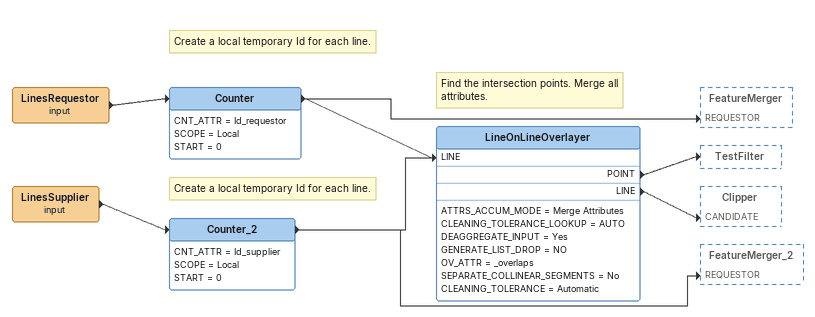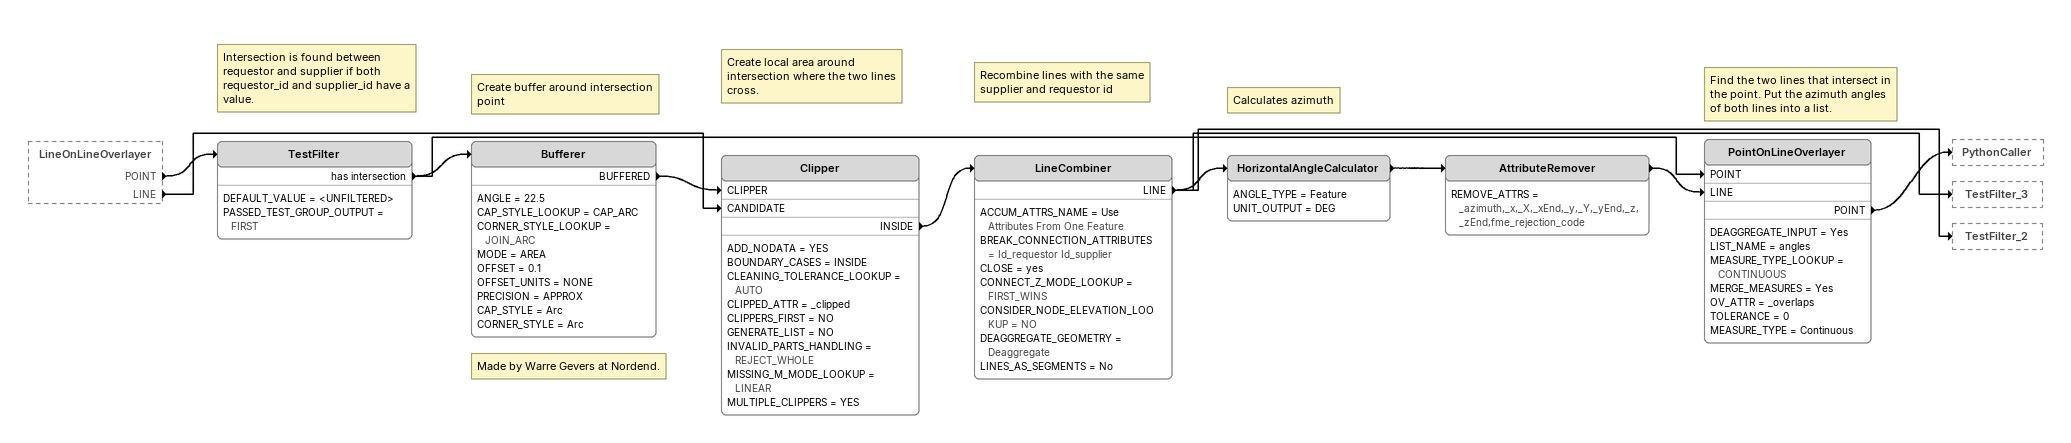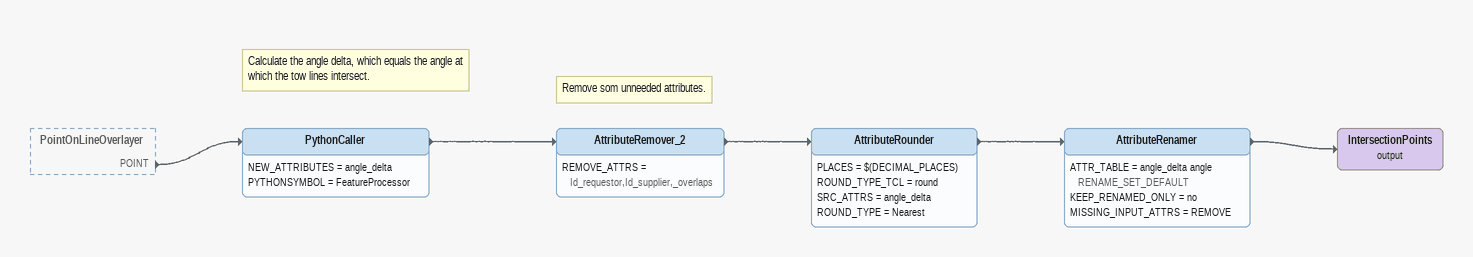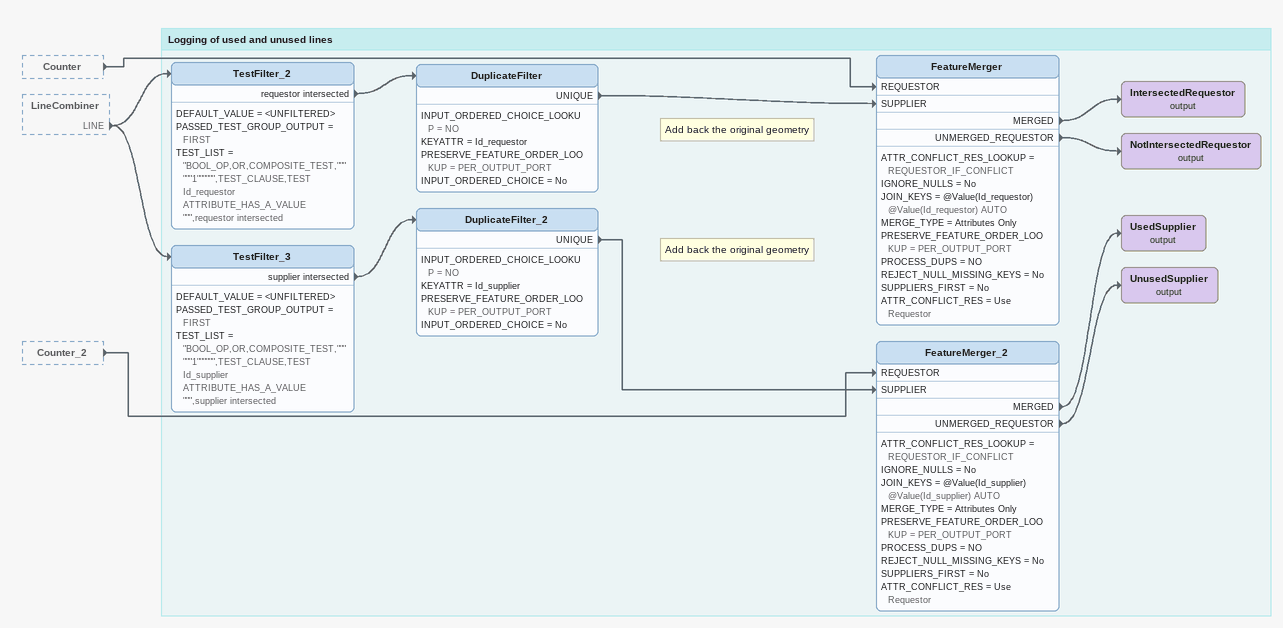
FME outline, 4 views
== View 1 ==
LinesRequestor (input)
    -> Counter
Note: Create a local temporary Id for each line.
Counter
    CNT_ATTR = Id_requestor
    SCOPE = Local
    START = 0
    -> LineOnLineOverlayer [LINE]
    -> FeatureMerger [REQUESTOR]
LinesSupplier (input)
    -> Counter_2
Note: Create a local temporary Id for each line.
Counter_2
    CNT_ATTR = Id_supplier
    SCOPE = Local
    START = 0
    -> LineOnLineOverlayer [LINE]
    -> FeatureMerger_2 [REQUESTOR]
Note: Find the intersection points. Merge all attributes.
LineOnLineOverlayer
    ATTRS_ACCUM_MODE = Merge Attributes
    CLEANING_TOLERANCE_LOOKUP = AUTO
    DEAGGREGATE_INPUT = Yes
    GENERATE_LIST_DROP = NO
    OV_ATTR = _overlaps
    SEPARATE_COLLINEAR_SEGMENTS = No
    CLEANING_TOLERANCE = Automatic
    POINT -> TestFilter
    LINE -> Clipper [CANDIDATE]

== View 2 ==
LineOnLineOverlayer [outside]
    POINT -> TestFilter
    LINE -> Clipper [CANDIDATE]
Note: Intersection is found between requestor and supplier if both requestor_id and supplier_id have a value.
TestFilter
    DEFAULT_VALUE = <UNFILTERED>
    PASSED_TEST_GROUP_OUTPUT = FIRST
    has intersection -> Bufferer
    has intersection -> PointOnLineOverlayer [POINT]
Note: Made by Warre Gevers at Nordend.
Note: Create buffer around intersection point
Bufferer
    ANGLE = 22.5
    CAP_STYLE_LOOKUP = CAP_ARC
    CORNER_STYLE_LOOKUP = JOIN_ARC
    MODE = AREA
    OFFSET = 0.1
    OFFSET_UNITS = NONE
    PRECISION = APPROX
    CAP_STYLE = Arc
    CORNER_STYLE = Arc
    BUFFERED -> Clipper [CLIPPER]
Note: Create local area around intersection where the two lines cross.
Clipper
    ADD_NODATA = YES
    BOUNDARY_CASES = INSIDE
    CLEANING_TOLERANCE_LOOKUP = AUTO
    CLIPPED_ATTR = _clipped
    CLIPPERS_FIRST = NO
    GENERATE_LIST = NO
    INVALID_PARTS_HANDLING = REJECT_WHOLE
    MISSING_M_MODE_LOOKUP = LINEAR
    MULTIPLE_CLIPPERS = YES
    INSIDE -> LineCombiner
Note: Recombine lines with the same supplier and requestor id
LineCombiner
    ACCUM_ATTRS_NAME = Use Attributes From One Feature
    BREAK_CONNECTION_ATTRIBUTES = Id_requestor Id_supplier
    CLOSE = yes
    CONNECT_Z_MODE_LOOKUP = FIRST_WINS
    CONSIDER_NODE_ELEVATION_LOOKUP = NO
    DEAGGREGATE_GEOMETRY = Deaggregate
    LINES_AS_SEGMENTS = No
    LINE -> TestFilter_3
    LINE -> HorizontalAngleCalculator
    LINE -> TestFilter_2
Note: Calculates azimuth
HorizontalAngleCalculator
    ANGLE_TYPE = Feature
    UNIT_OUTPUT = DEG
    -> AttributeRemover
AttributeRemover
    REMOVE_ATTRS = _azimuth,_x,_X,_xEnd,_y,_Y,_yEnd,_z,_zEnd,fme_rejection_code
    -> PointOnLineOverlayer [LINE]
Note: Find the two lines that intersect in the point. Put the azimuth angles of both lines into a list.
PointOnLineOverlayer
    DEAGGREGATE_INPUT = Yes
    LIST_NAME = angles
    MEASURE_TYPE_LOOKUP = CONTINUOUS
    MERGE_MEASURES = Yes
    OV_ATTR = _overlaps
    TOLERANCE = 0
    MEASURE_TYPE = Continuous
    POINT -> PythonCaller

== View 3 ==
PointOnLineOverlayer [outside]
    POINT -> PythonCaller
Note: Calculate the angle delta, which equals the angle at which the tow lines intersect.
PythonCaller
    NEW_ATTRIBUTES = angle_delta
    PYTHONSYMBOL = FeatureProcessor
    -> AttributeRemover_2
Note: Remove som unneeded attributes.
AttributeRemover_2
    REMOVE_ATTRS = Id_requestor,Id_supplier,_overlaps
    -> AttributeRounder
AttributeRounder
    PLACES = $(DECIMAL_PLACES)
    ROUND_TYPE_TCL = round
    SRC_ATTRS = angle_delta
    ROUND_TYPE = Nearest
    -> AttributeRenamer
AttributeRenamer
    ATTR_TABLE = angle_delta angle RENAME_SET_DEFAULT
    KEEP_RENAMED_ONLY = no
    MISSING_INPUT_ATTRS = REMOVE
    -> IntersectionPoints (output)
IntersectionPoints (output)

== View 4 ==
Counter [outside]
    -> FeatureMerger [REQUESTOR]
LineCombiner [outside]
    LINE -> TestFilter_3
    LINE -> TestFilter_2
Counter_2 [outside]
    -> FeatureMerger_2 [REQUESTOR]

Bookmark: Logging of used and unused lines
TestFilter_2
    DEFAULT_VALUE = <UNFILTERED>
    PASSED_TEST_GROUP_OUTPUT = FIRST
    TEST_LIST = "BOOL_OP,OR,COMPOSITE_TEST,""""""1"""""",TEST_CLAUSE,TEST Id_requestor ATTRIBUTE_HAS_A_VALUE """,requestor intersected
    requestor intersected -> DuplicateFilter
DuplicateFilter
    INPUT_ORDERED_CHOICE_LOOKUP = NO
    KEYATTR = Id_requestor
    PRESERVE_FEATURE_ORDER_LOOKUP = PER_OUTPUT_PORT
    INPUT_ORDERED_CHOICE = No
    UNIQUE -> FeatureMerger [SUPPLIER]
Note: Add back the original geometry
FeatureMerger
    ATTR_CONFLICT_RES_LOOKUP = REQUESTOR_IF_CONFLICT
    IGNORE_NULLS = No
    JOIN_KEYS = @Value(Id_requestor) @Value(Id_requestor) AUTO
    MERGE_TYPE = Attributes Only
    PRESERVE_FEATURE_ORDER_LOOKUP = PER_OUTPUT_PORT
    PROCESS_DUPS = NO
    REJECT_NULL_MISSING_KEYS = No
    SUPPLIERS_FIRST = No
    ATTR_CONFLICT_RES = Use Requestor
    MERGED -> IntersectedRequestor (output)
    UNMERGED_REQUESTOR -> NotIntersectedRequestor (output)
IntersectedRequestor (output)
NotIntersectedRequestor (output)
TestFilter_3
    DEFAULT_VALUE = <UNFILTERED>
    PASSED_TEST_GROUP_OUTPUT = FIRST
    TEST_LIST = "BOOL_OP,OR,COMPOSITE_TEST,""""""1"""""",TEST_CLAUSE,TEST Id_supplier ATTRIBUTE_HAS_A_VALUE """,supplier intersected
    supplier intersected -> DuplicateFilter_2
DuplicateFilter_2
    INPUT_ORDERED_CHOICE_LOOKUP = NO
    KEYATTR = Id_supplier
    PRESERVE_FEATURE_ORDER_LOOKUP = PER_OUTPUT_PORT
    INPUT_ORDERED_CHOICE = No
    UNIQUE -> FeatureMerger_2 [SUPPLIER]
Note: Add back the original geometry
FeatureMerger_2
    ATTR_CONFLICT_RES_LOOKUP = REQUESTOR_IF_CONFLICT
    IGNORE_NULLS = No
    JOIN_KEYS = @Value(Id_supplier) @Value(Id_supplier) AUTO
    MERGE_TYPE = Attributes Only
    PRESERVE_FEATURE_ORDER_LOOKUP = PER_OUTPUT_PORT
    PROCESS_DUPS = NO
    REJECT_NULL_MISSING_KEYS = No
    SUPPLIERS_FIRST = No
    ATTR_CONFLICT_RES = Use Requestor
    MERGED -> UsedSupplier (output)
    UNMERGED_REQUESTOR -> UnusedSupplier (output)
UsedSupplier (output)
UnusedSupplier (output)
